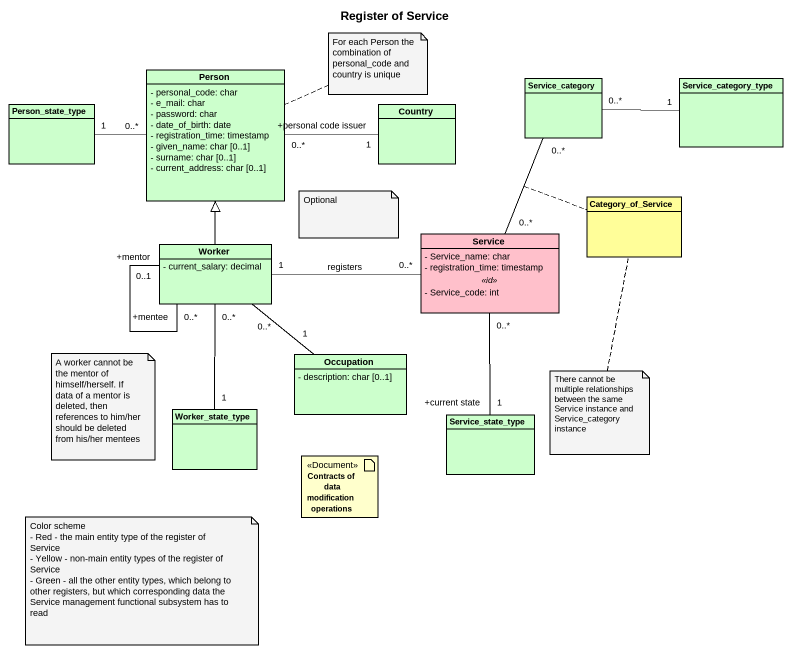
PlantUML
@startuml
title Register of Service
allowmixing
hide circle
hide empty members
skinparam classAttributeIconSize 0
class Person_state_type #CCFFCC
class "Person" as Person_ #CCFFCC {
  - personal_code: char
  - e_mail: char
  - password: char
  - date_of_birth: date
  - registration_time: timestamp
  - given_name: char [0..1]
  - surname: char [0..1]
  - current_address: char [0..1]
}
class Country #CCFFCC
class Service_category #CCFFCC
class Service_category_type #CCFFCC
class Category_of_Service #FFFE99
class Worker #CCFFCC {
  - current_salary: decimal
}
class Service #FFC0CB {
  - Service_name: char
  - registration_time: timestamp
  .. <<id>> ..
  - Service_code: int
}
class Occupation #CCFFCC {
  - description: char [0..1]
}
class Worker_state_type #CCFFCC
class Service_state_type #CCFFCC
artifact "Contracts of data modification operations" as Contracts_of_data <<Document>>
Person_state_type "1" -right- "0..*" Person_
Country "+personal code issuer\n1" -left- "0..*" Person_
Service_category_type "1" -left- "0..*" Service_category
Worker -up-|> Person_
Worker "+mentor\n0..1" -- "+mentee\n0..*" Worker
Worker "1" -right- "0..*" Service : registers
Service "0..*" -up- "0..*" Service_category
(Service, Service_category) .. Category_of_Service
Occupation "1" -up- "0..*" Worker
Worker_state_type "1" -up- "0..*" Worker
Service_state_type "+current state\n1" -up- "0..*" Service
note right of Person_ : For each Person the combination of personal_code and country is unique
note as N2
  Optional
end note
note as N3
  A worker cannot be the mentor of himself/herself. If data of a mentor is deleted, then references to him/her should be deleted from his/her mentees
end note
note bottom of Category_of_Service : There cannot be multiple relationships between the same Service instance and Service_category instance
note as N5
  Color scheme
  - Red - the main entity type of the register of Service
  - Yellow - non-main entity types of the register of Service
  - Green - all the other entity types, which belong to other registers, but which corresponding data the Service management functional subsystem has to read
end note
@enduml
